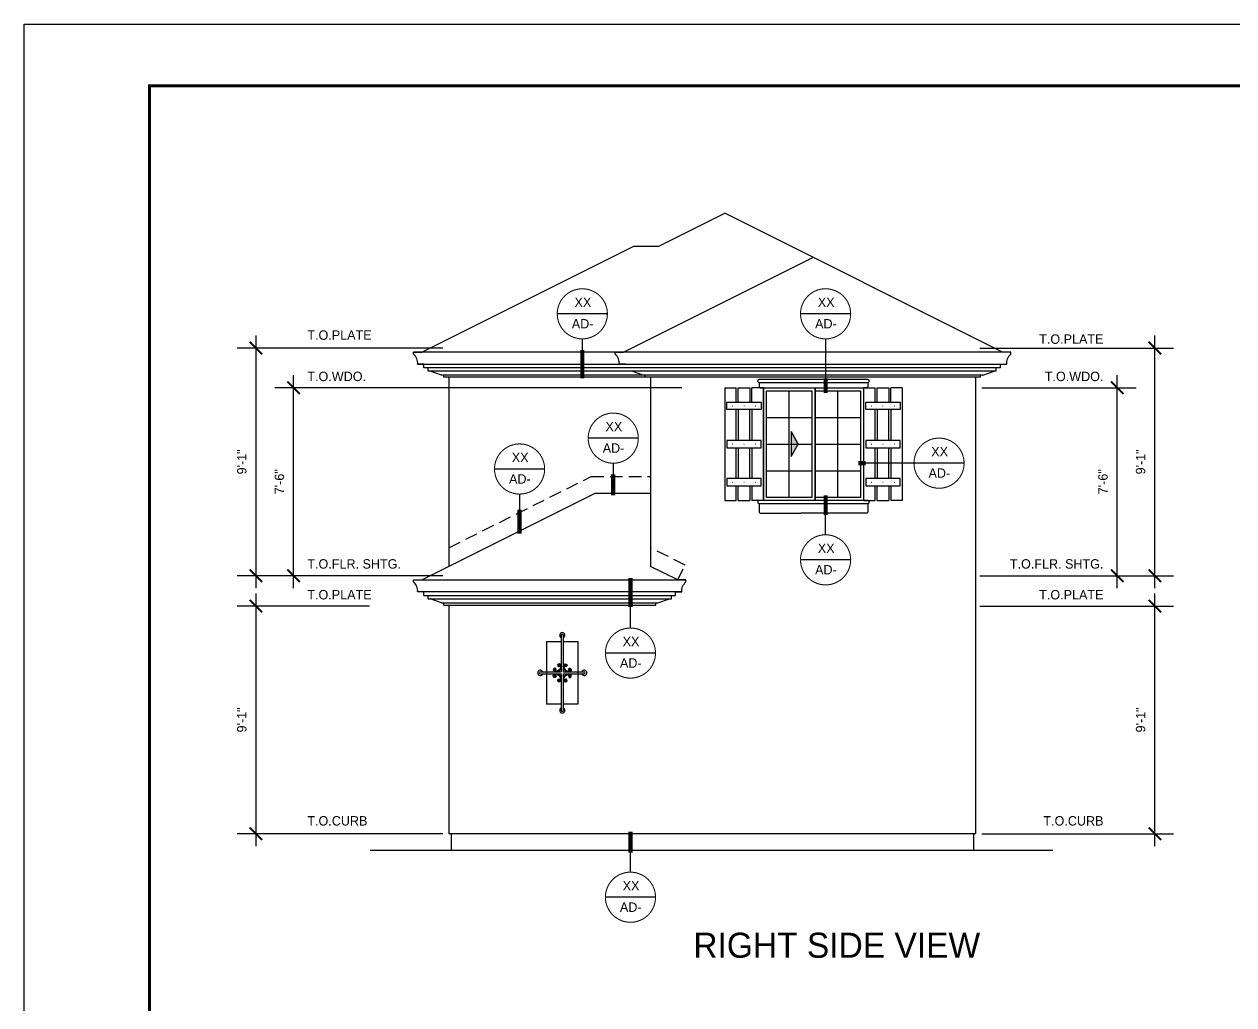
# Model space of a CAD drawing. Extents: x -1728 to 0, y -1152 to 0.
# Drawn here: x -1728 to -1149, y -469 to 0 of the extents above; entities that cross this region are included whole.
import ezdxf

# ---------------------------------------------------------------- set-up
doc = ezdxf.new("R2010")
doc.units = 0
doc.header["$LTSCALE"] = 48
doc.header["$MEASUREMENT"] = 0
doc.header["$PDMODE"] = 3
doc.header["$PDSIZE"] = -2
doc.linetypes.add('HIDDEN2', pattern=[0.1875, 0.125, -0.0625])
doc.layers.get('0').update_dxf_attribs({"linetype": 'CONTINUOUS'})
doc.layers.get('DEFPOINTS').update_dxf_attribs({"linetype": 'CONTINUOUS'})
for name, color, linetype in [('1EL-7', 7, 'CONTINUOUS'), ('A-DIMS', 3, 'CONTINUOUS'), ('A-ELEVATION', 7, 'CONTINUOUS'), ('A-EXT ELEV', 7, 'CONTINUOUS'), ('A-EXT ELEV DR-WDO', 240, 'CONTINUOUS'), ('A-EXT ELEV TRIM', 42, 'CONTINUOUS'), ('A-SECT', 7, 'CONTINUOUS'), ('A-SYM-TEXT', 3, 'CONTINUOUS'), ('A-SYMTEXT', 2, 'CONTINUOUS'), ('A-TEXT', 3, 'CONTINUOUS'), ('EL-BASE', 1, 'CONTINUOUS')]:
    doc.layers.add(name, color=color, linetype=linetype)
doc.layers.add('24X36TB', color=7, linetype='CONTINUOUS', lineweight=30)
doc.styles.get("Standard").update_dxf_attribs({"font": 'ERASMD.TTF', "height": 4.5})
doc.dimstyles.new('ARCHITECTURE', dxfattribs={"dimscale": 48, "dimtxt": 0.18, "dimasz": 0.125, "dimexe": 0.1875, "dimexo": 0.0625, "dimgap": 0.09375, "dimtad": 1, "dimdec": 4, "dimzin": 3, "dimdsep": 46, "dimlunit": 4, "dimtxsty": 'Standard', "dimblk1": 'ARCHTICK', "dimblk2": 'ARCHTICK', "dimsah": 1, "dimcen": 0.09375, "dimdle": 0.125, "dimclrd": 1, "dimclre": 1, "dimclrt": 3, "dimadec": 0, "dimazin": 0, "dimtfac": 1, "dimtdec": 4, "dimtofl": 0, "dimtmove": 2, "dimatfit": 3, "dimldrblk": 'ARCHTICK', "dimfxl": 1, "dimfrac": 2, "dimtolj": 1, "dimtzin": 0, "dimarcsym": 0})

# ---------------------------------------------------------------- blocks, each defined once
blk = doc.blocks.new('A$C06A91398')
at = {"layer": '24X36TB'}
blk.add_lwpolyline([(-1115.88, 1085.14), (612.12, 1085.14), (612.12, -66.86), (-1115.88, -66.86)], close=True, dxfattribs=at)
at = {"layer": '24X36TB', "const_width": 1.5}
blk.add_lwpolyline([(420.62, -37.36), (420.62, 1055.64), (-1055.88, 1055.64), (-1055.88, -37.36)], close=True, dxfattribs=at)
blk = doc.blocks.new('window_direction')
at = {"layer": 'A-SYMTEXT'}
blk.add_hatch(color=256, dxfattribs=at).paths.add_polyline_path([(6, 0), (0, 3.32), (-6, 0)])
at = {"layer": 'A-SYMTEXT', "color": 7}
blk.add_line((-6, 0), (0, 3.32), dxfattribs=at)
at = {"layer": 'A-SYMTEXT'}
blk.add_lwpolyline([(0, 3.32), (-6, 0), (6, 0)], close=True, dxfattribs=at)
blk = doc.blocks.new('_ARCHTICK')
at = {"color": 0, "linetype": 'ByBlock', "const_width": 0.15}
blk.add_lwpolyline([(-0.5, -0.5), (0.5, 0.5)], dxfattribs=at)
blk = doc.blocks.new('*D28')
at = {"layer": 'A-DIMS', "color": 1, "lineweight": -2}
for p, q in [((-1186.82, -393.5), (-1186.82, -272.53)), ((-1270.56, -278.53), (-1177.82, -278.53)), ((-1269.69, -387.5), (-1177.82, -387.5))]:
    blk.add_line(p, q, dxfattribs=at)
at = {"layer": 'DEFPOINTS', "color": 0}
for p in [(-1273.56, -278.53), (-1186.82, -278.53), (-1272.69, -387.5)]:
    blk.add_point(p, dxfattribs=at)
at = {"layer": 'A-DIMS', "color": 1, "lineweight": -2, "xscale": 6, "yscale": 6, "zscale": 6}
for p, rotation in [((-1186.82, -278.53), 90), ((-1186.82, -387.5), 270)]:
    blk.add_blockref('_ARCHTICK', p, dxfattribs=dict(at, rotation=rotation))
at = {"layer": 'A-DIMS', "color": 3, "insert": (-1193.6, -333.02), "char_height": 4.5, "attachment_point": 5, "rotation": 90}
blk.add_mtext('\\A1;9\'-1"', dxfattribs=at)
blk = doc.blocks.new('*D29')
at = {"layer": 'A-DIMS', "color": 1, "lineweight": -2}
for p, q in [((-1186.82, -270), (-1186.82, -149)), ((-1270.56, -155), (-1177.82, -155)), ((-1270.56, -264), (-1177.82, -264))]:
    blk.add_line(p, q, dxfattribs=at)
at = {"layer": 'DEFPOINTS', "color": 0}
for p in [(-1273.56, -155), (-1186.82, -155), (-1273.56, -264)]:
    blk.add_point(p, dxfattribs=at)
at = {"layer": 'A-DIMS', "color": 1, "lineweight": -2, "xscale": 6, "yscale": 6, "zscale": 6}
for p, rotation in [((-1186.82, -155), 90), ((-1186.82, -264), 270)]:
    blk.add_blockref('_ARCHTICK', p, dxfattribs=dict(at, rotation=rotation))
at = {"layer": 'A-DIMS', "color": 3, "insert": (-1193.6, -209.5), "char_height": 4.5, "attachment_point": 5, "rotation": 90}
blk.add_mtext('\\A1;9\'-1"', dxfattribs=at)
blk = doc.blocks.new('*D30')
at = {"layer": 'A-DIMS', "color": 1, "lineweight": -2}
for p, q in [((-1204.82, -270), (-1204.82, -168)), ((-1269.69, -174), (-1195.82, -174)), ((-1269.69, -264), (-1195.82, -264))]:
    blk.add_line(p, q, dxfattribs=at)
at = {"layer": 'DEFPOINTS', "color": 0}
for p in [(-1272.69, -174), (-1204.82, -174), (-1272.69, -264)]:
    blk.add_point(p, dxfattribs=at)
at = {"layer": 'A-DIMS', "color": 1, "lineweight": -2, "xscale": 6, "yscale": 6, "zscale": 6}
for p, rotation in [((-1204.82, -174), 90), ((-1204.82, -264), 270)]:
    blk.add_blockref('_ARCHTICK', p, dxfattribs=dict(at, rotation=rotation))
at = {"layer": 'A-DIMS', "color": 3, "insert": (-1211.6, -219), "char_height": 4.5, "attachment_point": 5, "rotation": 90}
blk.add_mtext('\\A1;7\'-6"', dxfattribs=at)
blk = doc.blocks.new('*D39')
at = {"layer": 'A-DIMS', "color": 1, "lineweight": -2}
for p, q in [((-1617.04, -393.5), (-1617.04, -272.53)), ((-1562.71, -278.53), (-1626.04, -278.53)), ((-1527.69, -387.5), (-1626.04, -387.5))]:
    blk.add_line(p, q, dxfattribs=at)
at = {"layer": 'DEFPOINTS', "color": 0}
for p in [(-1617.04, -278.53), (-1559.71, -278.53), (-1524.69, -387.5)]:
    blk.add_point(p, dxfattribs=at)
at = {"layer": 'A-DIMS', "color": 1, "lineweight": -2, "xscale": 6, "yscale": 6, "zscale": 6}
for p, rotation in [((-1617.04, -278.53), 90), ((-1617.04, -387.5), 270)]:
    blk.add_blockref('_ARCHTICK', p, dxfattribs=dict(at, rotation=rotation))
at = {"layer": 'A-DIMS', "color": 3, "insert": (-1623.82, -333.02), "char_height": 4.5, "attachment_point": 5, "rotation": 90}
blk.add_mtext('\\A1;9\'-1"', dxfattribs=at)
blk = doc.blocks.new('*D40')
at = {"layer": 'A-DIMS', "color": 1, "lineweight": -2}
for p, q in [((-1617.04, -270), (-1617.04, -149)), ((-1527.69, -155), (-1626.04, -155)), ((-1527.69, -264), (-1626.04, -264))]:
    blk.add_line(p, q, dxfattribs=at)
at = {"layer": 'DEFPOINTS', "color": 0}
for p in [(-1617.04, -155), (-1524.69, -155), (-1524.69, -264)]:
    blk.add_point(p, dxfattribs=at)
at = {"layer": 'A-DIMS', "color": 1, "lineweight": -2, "xscale": 6, "yscale": 6, "zscale": 6}
for p, rotation in [((-1617.04, -155), 90), ((-1617.04, -264), 270)]:
    blk.add_blockref('_ARCHTICK', p, dxfattribs=dict(at, rotation=rotation))
at = {"layer": 'A-DIMS', "color": 3, "insert": (-1623.82, -209.5), "char_height": 4.5, "attachment_point": 5, "rotation": 90}
blk.add_mtext('\\A1;9\'-1"', dxfattribs=at)
blk = doc.blocks.new('*D41')
at = {"layer": 'A-DIMS', "color": 1, "lineweight": -2}
for p, q in [((-1599.04, -270), (-1599.04, -168)), ((-1413.19, -174), (-1608.04, -174)), ((-1527.69, -264), (-1608.04, -264))]:
    blk.add_line(p, q, dxfattribs=at)
at = {"layer": 'DEFPOINTS', "color": 0}
for p in [(-1599.04, -174), (-1410.19, -174), (-1524.69, -264)]:
    blk.add_point(p, dxfattribs=at)
at = {"layer": 'A-DIMS', "color": 1, "lineweight": -2, "xscale": 6, "yscale": 6, "zscale": 6}
for p, rotation in [((-1599.04, -174), 90), ((-1599.04, -264), 270)]:
    blk.add_blockref('_ARCHTICK', p, dxfattribs=dict(at, rotation=rotation))
at = {"layer": 'A-DIMS', "color": 3, "insert": (-1605.82, -219), "char_height": 4.5, "attachment_point": 5, "rotation": 90}
blk.add_mtext('\\A1;7\'-6"', dxfattribs=at)

msp = doc.modelspace()

# ---------------------------------------------------------------- linework, layer by layer
at = {"layer": '1EL-7'}
for points in [[(-1536.68623, -162.7588), (-1539.68623, -162.7588, 0.256877768), (-1541.6428, -157.9893), (-1541.63997, -157.02786), (-1537.68623, -157.02786)], [(-1440.18623, -162.7588), (-1443.18623, -162.7588, 0.256877768), (-1445.1428, -157.9893), (-1445.13997, -157.02786), (-1441.18623, -157.02786)], [(-1260.68623, -162.7588), (-1257.68623, -162.7588, -0.256877768), (-1255.72967, -157.9893), (-1255.7325, -157.02786), (-1259.68623, -157.02786)], [(-1536.68623, -271.7588), (-1539.68623, -271.7588, 0.256877768), (-1541.6428, -266.9893), (-1541.63997, -266.02786), (-1537.68623, -266.02786)], [(-1416.18623, -271.7588), (-1413.18623, -271.7588, -0.256877768), (-1411.22967, -266.9893), (-1411.2325, -266.02786), (-1415.18623, -266.02786)]]:
    msp.add_lwpolyline(points, format="xyb", dxfattribs=at)
at = {"layer": 'A-ELEVATION', "linetype": 'HIDDEN2'}
for p, q in [((-1524.68623, -250.58359), (-1456.57478, -216.52786)), ((-1456.57478, -216.52786), (-1428.18623, -216.52786)), ((-1411.60853, -258.87245), (-1428.18623, -250.58359)), ((-1415.18623, -266.02786), (-1411.60853, -258.87245))]:
    msp.add_line(p, q, dxfattribs=at)
at = {"layer": 'A-EXT ELEV'}
for p, q in [((-1424.18623, -106.27786), (-1392.68623, -90.52786)), ((-1259.68623, -157.02786), (-1392.68623, -90.52786)), ((-1537.68623, -157.02786), (-1436.18623, -106.27786)), ((-1441.18623, -157.02786), (-1350.43623, -111.65286)), ((-1259.68623, -157.02786), (-1541.63997, -157.02786)), ((-1539.68623, -162.7588), (-1260.68623, -162.7588)), ((-1536.68623, -164.52786), (-1536.68623, -162.7588)), ((-1260.68623, -164.52786), (-1536.68623, -164.52786)), ((-1534.68623, -166.02786), (-1534.68623, -164.52786)), ((-1262.68623, -166.02786), (-1534.68623, -166.02786)), ((-1262.68623, -166.02786), (-1262.68623, -164.52786)), ((-1260.68623, -164.52786), (-1260.68623, -162.7588)), ((-1269.18623, -168.02786), (-1528.18623, -168.02786)), ((-1270.18623, -169.02786), (-1527.18623, -169.02786)), ((-1524.68623, -169.02786), (-1524.68623, -259.52786)), ((-1428.18623, -169.02786), (-1428.18623, -259.52786)), ((-1272.68623, -169.02786), (-1272.68623, -387.5)), ((-1537.68623, -266.02786), (-1454.68623, -224.52786)), ((-1415.18623, -266.02786), (-1428.18623, -259.52786)), ((-1541.63997, -266.02786), (-1411.2325, -266.02786)), ((-1413.18623, -271.7588), (-1539.68623, -271.7588)), ((-1536.68623, -273.52786), (-1536.68623, -271.7588)), ((-1416.18623, -273.52786), (-1416.18623, -271.7588)), ((-1536.68623, -273.52786), (-1416.18623, -273.52786)), ((-1534.68623, -275.02786), (-1534.68623, -273.52786)), ((-1534.68623, -275.02786), (-1418.18623, -275.02786)), ((-1528.18623, -277.02786), (-1424.68623, -277.02786)), ((-1418.18623, -275.02786), (-1418.18623, -273.52786)), ((-1527.18623, -278.02786), (-1425.68623, -278.02786)), ((-1524.68623, -278.02786), (-1524.68623, -387.5)), ((-1272.68623, -387.5), (-1524.68623, -387.5)), ((-1523.68623, -387.5), (-1523.68623, -395.5)), ((-1272.68623, -387.5), (-1273.68213, -387.59054)), ((-1273.68213, -387.59054), (-1273.68213, -395.5)), ((-1235.57856, -395.5), (-1562.38423, -395.5))]:
    msp.add_line(p, q, dxfattribs=at)
at = {"layer": 'A-EXT ELEV DR-WDO'}
for p, q in [((-1361.81123, -226.5), (-1361.81123, -175.5)), ((-1349.43623, -174), (-1349.43623, -228)), ((-1338.56123, -226.5), (-1338.56123, -175.5)), ((-1372.68623, -188.25), (-1350.93623, -188.25)), ((-1349.43623, -188.25), (-1327.68623, -188.25)), ((-1372.68623, -201), (-1350.93623, -201)), ((-1349.43623, -201), (-1327.68623, -201)), ((-1372.68623, -213.78659), (-1350.93623, -213.78659)), ((-1349.43623, -213.78659), (-1327.68623, -213.78659))]:
    msp.add_line(p, q, dxfattribs=at)
for points in [[(-1374.18623, -228), (-1374.18623, -174), (-1349.43623, -174), (-1349.43623, -228)], [(-1374.18623, -228), (-1374.18623, -174), (-1326.18623, -174), (-1326.18623, -228)], [(-1372.68623, -226.5), (-1372.68623, -175.5), (-1350.93623, -175.5), (-1350.93623, -226.5)], [(-1349.43623, -228), (-1349.43623, -174), (-1326.18623, -174), (-1326.18623, -228)], [(-1349.43623, -226.5), (-1349.43623, -175.5), (-1327.68623, -175.5), (-1327.68623, -226.5)]]:
    msp.add_lwpolyline(points, close=True, dxfattribs=at)
at = {"layer": 'A-EXT ELEV TRIM'}
for p, q in [((-1324.18522, -170), (-1376.18623, -170)), ((-1376.18623, -171.5), (-1376.18623, -173.5)), ((-1376.18623, -171.5), (-1324.18623, -171.5)), ((-1324.18623, -171.5), (-1324.18623, -173.5)), ((-1375.68623, -174), (-1375.18623, -174)), ((-1375.18623, -174), (-1374.18623, -174)), ((-1374.18623, -174), (-1324.68623, -174)), ((-1325.18623, -174), (-1326.18623, -174)), ((-1324.68623, -174), (-1325.18623, -174)), ((-1324.18623, -228), (-1376.18623, -228)), ((-1376.18623, -229.5), (-1376.18623, -233.5)), ((-1376.18623, -229.5), (-1324.18623, -229.5)), ((-1324.18623, -229.5), (-1324.18623, -233.5)), ((-1375.68623, -234), (-1375.18623, -234)), ((-1375.18623, -234), (-1356.18623, -234)), ((-1324.68623, -234), (-1356.18623, -234)), ((-1324.68623, -234), (-1325.18623, -234))]:
    msp.add_line(p, q, dxfattribs=at)
for centre, radius, start, end in [((-1376.18623, -170.75), 0.75, 90, 270), ((-1375.68623, -173.5), 0.5, 180, 270), ((-1324.68623, -173.5), 0.5, 270, 0), ((-1324.18623, -170.75), 0.75, 270, 90), ((-1376.18623, -228.75), 0.75, 90, 270), ((-1324.18623, -228.75), 0.75, 270, 90), ((-1375.68623, -233.5), 0.5, 180, 270), ((-1324.68623, -233.5), 0.5, 270, 0)]:
    msp.add_arc(centre, radius, start, end, dxfattribs=at)
at = {"layer": 'A-SECT'}
for p, q in [((-1436.18623, -106.27786), (-1424.18623, -106.27786)), ((-1528.18623, -168.02786), (-1533.68623, -166.02786)), ((-1431.68623, -168.02786), (-1437.18623, -166.02786)), ((-1269.18623, -168.02786), (-1263.68623, -166.02786)), ((-1527.18623, -169.02786), (-1527.18623, -168.02786)), ((-1430.68623, -169.02786), (-1430.68623, -168.02786)), ((-1270.18623, -169.02786), (-1270.18623, -168.02786)), ((-1454.68623, -224.52786), (-1428.18623, -224.52786)), ((-1528.18623, -277.02786), (-1533.68623, -275.02786)), ((-1527.18623, -278.02786), (-1527.18623, -277.02786)), ((-1425.68623, -278.02786), (-1425.68623, -277.02786)), ((-1424.68623, -277.02786), (-1419.18623, -275.02786))]:
    msp.add_line(p, q, dxfattribs=at)
at = {"layer": 'A-SYMTEXT'}
for p, q in [((-1448.86025, -138.64036), (-1472.85237, -138.64036)), ((-1332.41144, -138.64036), (-1356.40356, -138.64036)), ((-1460.85237, -150.64036), (-1460.85237, -163.41537)), ((-1344.40356, -150.64036), (-1344.40356, -169.5)), ((-1434.04962, -198.14036), (-1458.04174, -198.14036)), ((-1478.89211, -212.91529), (-1502.88423, -212.91529)), ((-1446.04174, -210.14036), (-1446.04174, -222.91537)), ((-1302.10251, -210.125), (-1325.18623, -210.125)), ((-1278.11039, -210.125), (-1302.10251, -210.125)), ((-1490.88423, -224.91529), (-1490.88423, -237.69031)), ((-1344.40313, -244.39052), (-1344.40356, -235)), ((-1332.41029, -256.39052), (-1356.40241, -256.39052)), ((-1437.80707, -289.01727), (-1437.8075, -279.02786)), ((-1425.81423, -301.01727), (-1449.80635, -301.01727)), ((-1437.80707, -405.89052), (-1437.8075, -396.5)), ((-1425.81423, -417.89052), (-1449.80635, -417.89052))]:
    msp.add_line(p, q, dxfattribs=at)
at = {"layer": 'A-SYMTEXT', "const_width": 0.5}
for points in [[(-1472.85054, -138.84979, 229.18166361), (-1472.85237, -138.64036)], [(-1356.40174, -138.84979, 229.18166361), (-1356.40356, -138.64036)], [(-1458.03991, -198.34979, 229.18166361), (-1458.04174, -198.14036)], [(-1502.8824, -213.12472, 229.18166361), (-1502.88423, -212.91529)], [(-1302.10068, -210.33443, 229.18166361), (-1302.10251, -210.125)], [(-1356.40058, -256.59995, 229.18166361), (-1356.40241, -256.39052)], [(-1449.80452, -301.22669, 229.18166361), (-1449.80635, -301.01727)], [(-1449.80452, -418.09995, 229.18166361), (-1449.80635, -417.89052)]]:
    msp.add_lwpolyline(points, format="xyb", dxfattribs=at)
at = {"layer": 'A-SYMTEXT', "const_width": 2}
for points in [[(-1460.85237, -156.02786), (-1460.85237, -169.52786)], [(-1344.40356, -169.5), (-1344.40356, -176.5)], [(-1325.18623, -210.125), (-1328.68623, -210.125)], [(-1446.04174, -215.52786), (-1446.04174, -225.52786)], [(-1344.40356, -225.5), (-1344.40356, -235)], [(-1490.88423, -232.3028), (-1490.88423, -243.8028)], [(-1437.8075, -265.02786), (-1437.8075, -279.02786)], [(-1437.8075, -386.5), (-1437.8075, -396.5)]]:
    msp.add_lwpolyline(points, dxfattribs=at)
at = {"layer": 'EL-BASE', "color": 2}
for p, q in [((-1392.68623, -174), (-1387.18623, -174)), ((-1392.68623, -174), (-1392.68623, -228)), ((-1387.18623, -181), (-1387.18623, -174)), ((-1386.18623, -181), (-1386.18623, -174)), ((-1386.18623, -174), (-1380.68623, -174)), ((-1380.68623, -174), (-1380.68623, -181)), ((-1379.68623, -181), (-1379.68623, -174)), ((-1374.18623, -174), (-1379.68623, -174)), ((-1374.18623, -174), (-1374.18623, -228)), ((-1326.18623, -174), (-1320.68623, -174)), ((-1326.18623, -174), (-1326.18623, -228)), ((-1320.68623, -181), (-1320.68623, -174)), ((-1319.68623, -181), (-1319.68623, -174)), ((-1319.68623, -174), (-1314.18623, -174)), ((-1314.18623, -174), (-1314.18623, -181)), ((-1313.18623, -181), (-1313.18623, -174)), ((-1307.68623, -174), (-1313.18623, -174)), ((-1307.68623, -174), (-1307.68623, -228)), ((-1391.68623, -181), (-1375.18623, -181)), ((-1391.68623, -184.5), (-1391.68623, -181)), ((-1375.18623, -184.5), (-1391.68623, -184.5)), ((-1387.18623, -199.25), (-1387.18623, -184.5)), ((-1386.18623, -184.5), (-1386.18623, -199.25)), ((-1380.68623, -199.25), (-1380.68623, -184.5)), ((-1379.68623, -184.5), (-1379.68623, -199.25)), ((-1375.18623, -181), (-1375.18623, -184.5)), ((-1325.18623, -181), (-1308.68623, -181)), ((-1325.18623, -184.5), (-1325.18623, -181)), ((-1308.68623, -184.5), (-1325.18623, -184.5)), ((-1320.68623, -199.25), (-1320.68623, -184.5)), ((-1319.68623, -184.5), (-1319.68623, -199.25)), ((-1314.18623, -199.25), (-1314.18623, -184.5)), ((-1313.18623, -184.5), (-1313.18623, -199.25)), ((-1308.68623, -181), (-1308.68623, -184.5)), ((-1375.18623, -199.25), (-1391.68623, -199.25)), ((-1391.68623, -199.25), (-1391.68623, -202.75)), ((-1375.18623, -202.75), (-1375.18623, -199.25)), ((-1308.68623, -199.25), (-1325.18623, -199.25)), ((-1325.18623, -199.25), (-1325.18623, -202.75)), ((-1308.68623, -202.75), (-1308.68623, -199.25)), ((-1391.68623, -202.75), (-1375.18623, -202.75)), ((-1387.18623, -217.5), (-1387.18623, -202.75)), ((-1386.18623, -202.75), (-1386.18623, -217.5)), ((-1380.68623, -217.5), (-1380.68623, -202.75)), ((-1379.68623, -202.75), (-1379.68623, -217.5)), ((-1325.18623, -202.75), (-1308.68623, -202.75)), ((-1320.68623, -217.5), (-1320.68623, -202.75)), ((-1319.68623, -202.75), (-1319.68623, -217.5)), ((-1314.18623, -217.5), (-1314.18623, -202.75)), ((-1313.18623, -202.75), (-1313.18623, -217.5)), ((-1375.18623, -217.5), (-1391.68623, -217.5)), ((-1391.68623, -217.5), (-1391.68623, -221)), ((-1375.18623, -221), (-1375.18623, -217.5)), ((-1308.68623, -217.5), (-1325.18623, -217.5)), ((-1325.18623, -217.5), (-1325.18623, -221)), ((-1308.68623, -221), (-1308.68623, -217.5)), ((-1391.68623, -221), (-1375.18623, -221)), ((-1387.18623, -228), (-1387.18623, -221)), ((-1386.18623, -228), (-1386.18623, -221)), ((-1380.68623, -221), (-1380.68623, -228)), ((-1380.68623, -221), (-1380.68623, -228)), ((-1379.68623, -221), (-1379.68623, -228)), ((-1379.68623, -221), (-1379.68623, -228)), ((-1325.18623, -221), (-1308.68623, -221)), ((-1320.68623, -228), (-1320.68623, -221)), ((-1319.68623, -228), (-1319.68623, -221)), ((-1314.18623, -221), (-1314.18623, -228)), ((-1314.18623, -221), (-1314.18623, -228)), ((-1313.18623, -221), (-1313.18623, -228)), ((-1313.18623, -221), (-1313.18623, -228)), ((-1392.68623, -228), (-1387.18623, -228)), ((-1386.18623, -228), (-1380.68623, -228)), ((-1374.18623, -228), (-1379.68623, -228)), ((-1326.18623, -228), (-1320.68623, -228)), ((-1319.68623, -228), (-1314.18623, -228)), ((-1307.68623, -228), (-1313.18623, -228)), ((-1477.93623, -295.5), (-1477.93623, -325.5)), ((-1477.93623, -295.5), (-1470.93623, -295.5)), ((-1469.93623, -295.5), (-1462.93623, -295.5)), ((-1462.93623, -295.5), (-1462.93623, -325.5)), ((-1470.93623, -325.5), (-1477.93623, -325.5)), ((-1462.93623, -325.5), (-1469.93623, -325.5))]:
    msp.add_line(p, q, dxfattribs=at)
at = {"layer": 'EL-BASE'}
for p, q in [((-1470.93623, -292.5), (-1470.93623, -304)), ((-1469.93623, -292.5), (-1469.93623, -304)), ((-1470.93623, -301.5), (-1470.93623, -310)), ((-1469.93623, -301.5), (-1469.93623, -310)), ((-1480.93623, -310), (-1470.93623, -310)), ((-1480.93623, -311), (-1470.93623, -311)), ((-1470.93623, -311), (-1470.93623, -328.5)), ((-1469.93623, -310), (-1459.93623, -310)), ((-1469.93623, -311), (-1469.93623, -328.5)), ((-1469.93623, -311), (-1459.93623, -311))]:
    msp.add_line(p, q, dxfattribs=at)
at = {"layer": 'EL-BASE', "color": 2, "const_width": 0.25}
for points in [[(-1389.06123, -182.75, 1), (-1388.81123, -182.75, 1)], [(-1383.31123, -182.75, -1), (-1383.56123, -182.75, -1)], [(-1377.81123, -182.75, -1), (-1378.06123, -182.75, -1)], [(-1322.56123, -182.75, 1), (-1322.31123, -182.75, 1)], [(-1316.81123, -182.75, -1), (-1317.06123, -182.75, -1)], [(-1311.31123, -182.75, -1), (-1311.56123, -182.75, -1)], [(-1389.06123, -201, 1), (-1388.81123, -201, 1)], [(-1383.31123, -201, -1), (-1383.56123, -201, -1)], [(-1377.81123, -201, -1), (-1378.06123, -201, -1)], [(-1322.56123, -201, 1), (-1322.31123, -201, 1)], [(-1316.81123, -201, -1), (-1317.06123, -201, -1)], [(-1311.31123, -201, -1), (-1311.56123, -201, -1)], [(-1389.06123, -219.25, 1), (-1388.81123, -219.25, 1)], [(-1383.31123, -219.25, -1), (-1383.56123, -219.25, -1)], [(-1377.81123, -219.25, -1), (-1378.06123, -219.25, -1)], [(-1322.56123, -219.25, 1), (-1322.31123, -219.25, 1)], [(-1316.81123, -219.25, -1), (-1317.06123, -219.25, -1)], [(-1311.31123, -219.25, -1), (-1311.56123, -219.25, -1)]]:
    msp.add_lwpolyline(points, format="xyb", close=True, dxfattribs=at)
at = {"layer": 'EL-BASE', "color": 1}
for points in [[(-1471.53448, -307.09763, 1), (-1471.7976, -306.99831, -1.210515358), (-1472.35369, -306.71743, -0.61010441), (-1471.28688, -306.91426, -0.56885234), (-1474.02197, -309.64936, -0.61010441), (-1474.21881, -308.58254, -1.209609079), (-1473.93774, -309.13911, 1), (-1473.83842, -309.40224, 1.186700224), (-1474.39071, -308.35995, 0.612627752), (-1474.09685, -309.92051, 0.570355564), (-1471.01573, -306.83938, 0.612627752), (-1472.57629, -306.54552, 1.186700224), (-1471.53399, -307.09782)], [(-1469.33799, -307.09763, -1), (-1469.07486, -306.99831, 1.210515358), (-1468.51878, -306.71743, 0.61010441), (-1469.58559, -306.91426, 0.56885234), (-1466.85049, -309.64936, 0.61010441), (-1466.65366, -308.58254, 1.209609079), (-1466.93473, -309.13911, -1), (-1467.03405, -309.40224, -1.186700224), (-1466.48175, -308.35995, -0.612627752), (-1466.77561, -309.92051, -0.570355564), (-1469.85674, -306.83938, -0.612627752), (-1468.29618, -306.54552, -1.186700224), (-1469.33847, -307.09782)], [(-1471.53448, -313.90237, -1), (-1471.7976, -314.00169, 1.210515358), (-1472.35369, -314.28257, 0.61010441), (-1471.28688, -314.08574, 0.56885234), (-1474.02197, -311.35064, 0.61010441), (-1474.21881, -312.41746, 1.209609079), (-1473.93774, -311.86089, -1), (-1473.83842, -311.59776, -1.186700224), (-1474.39071, -312.64005, -0.612627752), (-1474.09685, -311.07949, -0.570355564), (-1471.01573, -314.16062, -0.612627752), (-1472.57629, -314.45448, -1.186700224), (-1471.53399, -313.90218)], [(-1469.33799, -313.90237, 1), (-1469.07486, -314.00169, -1.210515358), (-1468.51878, -314.28257, -0.61010441), (-1469.58559, -314.08574, -0.56885234), (-1466.85049, -311.35064, -0.61010441), (-1466.65366, -312.41746, -1.209609079), (-1466.93473, -311.86089, 1), (-1467.03405, -311.59776, 1.186700224), (-1466.48175, -312.64005, 0.612627752), (-1466.77561, -311.07949, 0.570355564), (-1469.85674, -314.16062, 0.612627752), (-1468.29618, -314.45448, 1.186700224), (-1469.33847, -313.90218)]]:
    msp.add_lwpolyline(points, format="xyb", dxfattribs=at)
for centre, start, end in [((-1470.43623, -292.5), 293.57817848, 246.42182152), ((-1480.93623, -310.5), 23.57817848, 336.42182152), ((-1459.93623, -310.5), 203.57817848, 156.42182152), ((-1470.43623, -328.5), 113.57817848, 66.42182152)]:
    msp.add_arc(centre, 1.25, start, end, dxfattribs=at)
at = {"layer": 'EL-BASE'}
for centre, start, end in [((-1470.43623, -292.5), 0, 180), ((-1470.43623, -292.5), 0, 180), ((-1480.93623, -310.5), 90, 270), ((-1480.93623, -310.5), 90, 270), ((-1459.93623, -310.5), 270, 90), ((-1459.93623, -310.5), 270, 90), ((-1470.43623, -328.5), 180, 0), ((-1470.43623, -328.5), 180, 0)]:
    msp.add_arc(centre, 0.5, start, end, dxfattribs=at)

# ---------------------------------------------------------------- block references
at = {"layer": 'A-DIMS'}
msp.add_blockref('A$C06A91398', (-612.11644, -1085.14447), dxfattribs=at)
at = {"layer": 'A-SYMTEXT', "rotation": 270}
msp.add_blockref('window_direction', (-1360.81123, -201), dxfattribs=at)

# ---------------------------------------------------------------- texts
at = {"layer": 'A-SYM-TEXT', "char_height": 4.5, "width": 10.8292457, "attachment_point": 5}
for s, insert in [('XX', (-1460.57025, -133.10785)), ('XX', (-1344.12144, -133.10785)), ('AD-', (-1460.70403, -143.39744)), ('AD-', (-1344.25522, -143.39744)), ('XX', (-1445.75962, -192.60785)), ('AD-', (-1445.8934, -202.89744)), ('XX', (-1289.82039, -204.59249)), ('XX', (-1490.6021, -207.38279)), ('AD-', (-1289.95417, -214.88208)), ('AD-', (-1490.73589, -217.67237)), ('XX', (-1344.12029, -250.85801)), ('AD-', (-1344.25407, -261.1476)), ('XX', (-1437.52423, -295.48476)), ('AD-', (-1437.65801, -305.77434)), ('XX', (-1437.52423, -412.35801)), ('AD-', (-1437.65801, -422.6476))]:
    msp.add_mtext(s, dxfattribs=dict(at, insert=insert))
at = {"layer": 'A-TEXT'}
for s, insert, char_height, width, attachment_point in [('T.O.PLATE', (-1592.46105, -146.57095), 4.5, 31.0252747, 1), ('T.O.PLATE', (-1211.39513, -148.48975), 4.5, 31.0252747, 3), ('T.O.WDO.', (-1592.46105, -166.34026), 4.5, 31.0252747, 1), ('T.O.WDO.', (-1211.39513, -166.34026), 4.5, 31.0252747, 3), ('T.O.FLR. SHTG.', (-1592.46105, -256.09026), 4.5, 44.2054945, 1), ('T.O.FLR. SHTG.', (-1211.39513, -256.09026), 4.5, 44.2054945, 3), ('T.O.PLATE', (-1592.46105, -270.84026), 4.5, 31.0252747, 1), ('T.O.PLATE', (-1211.39513, -270.84026), 4.5, 31.0252747, 3), ('T.O.CURB', (-1592.46105, -379.07358), 4.5, 27.2934066, 1), ('T.O.CURB', (-1211.39513, -379.07358), 4.5, 27.2934066, 3), ('RIGHT SIDE VIEW', (-1270.42245, -434.86192), 12, 220.7703689, 3)]:
    msp.add_mtext(s, dxfattribs=dict(at, insert=insert, char_height=char_height, width=width, attachment_point=attachment_point))

# ---------------------------------------------------------------- dimensions: what is measured, and where the dimension line sits
at = {"layer": 'A-DIMS', "color": 1}
for base, p1, p2, picture, middle in [((-1617.03871, -155), (-1524.68623, -264), (-1524.68623, -155), '*D40', (-1623.82498, -209.5)), ((-1186.81746, -155), (-1273.56123, -264), (-1273.56123, -155), '*D29', (-1193.60373, -209.5)), ((-1599.03871, -174), (-1524.68623, -264), (-1410.18623, -174), '*D41', (-1605.82498, -219)), ((-1204.81746, -174), (-1272.68623, -264), (-1272.68623, -174), '*D30', (-1211.60373, -219)), ((-1617.0387148578, -278.53125), (-1524.6862338115, -387.5), (-1559.7092049378, -278.53125), '*D39', (-1623.8249785941, -333.015625)), ((-1186.8174638817, -278.53125), (-1272.6862338186, -387.5), (-1273.5612338186, -278.53125), '*D28', (-1193.6037276179, -333.015625))]:
    dim = msp.add_linear_dim(base=base, p1=p1, p2=p2, angle=90, dimstyle='ARCHITECTURE', dxfattribs=at)
    dim.commit()
    dim.dimension.update_dxf_attribs({"geometry": picture, "text_midpoint": middle})

doc.saveas('drawing.dxf')
